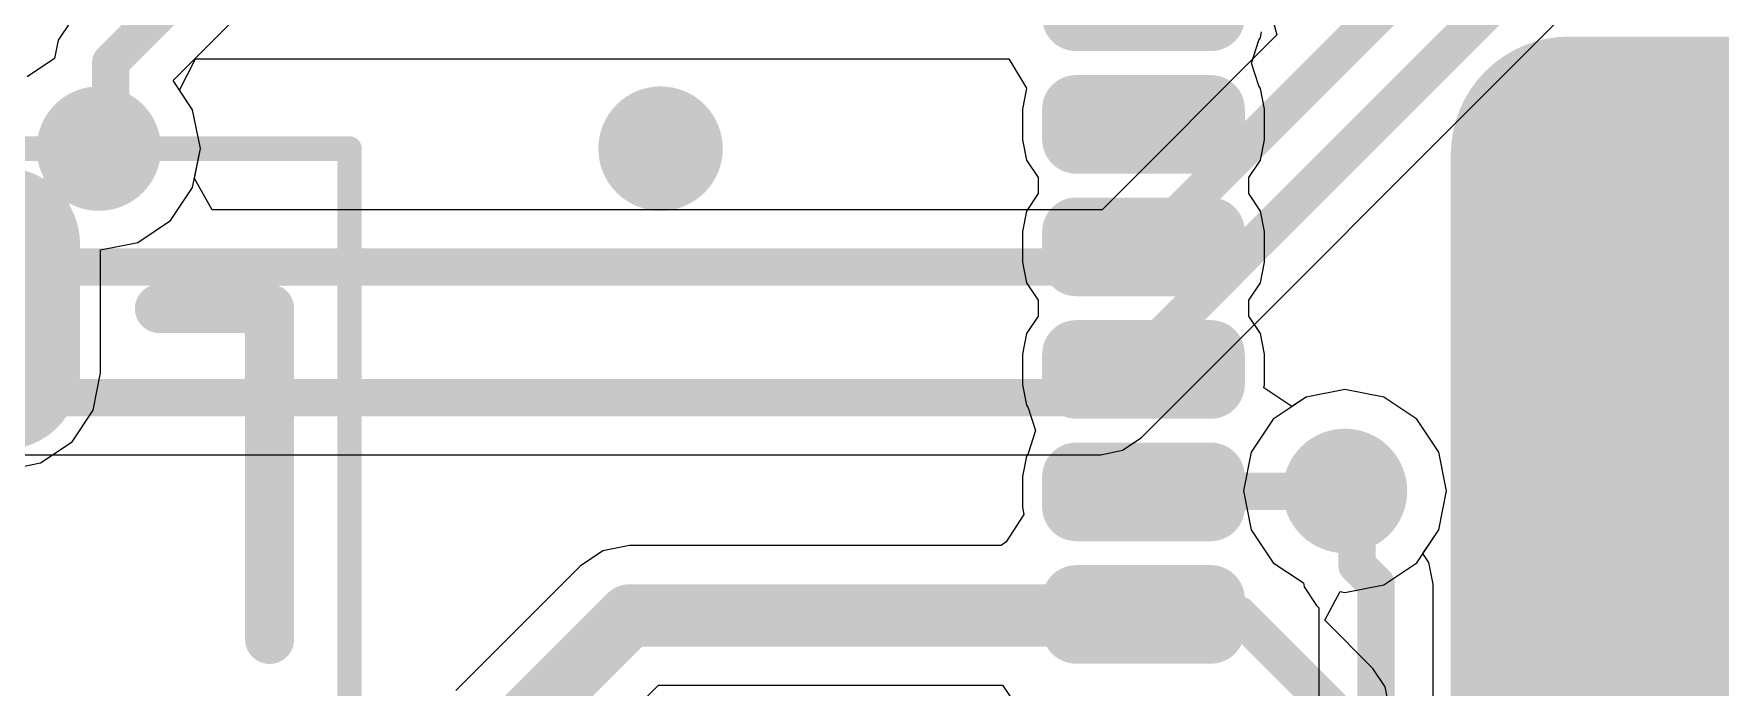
# Model space of a CAD drawing. Header units: millimetres. Extents: x -14 to 86, y -29 to 39.
# Drawn here: x 43.42 to 50.3, y 22.31 to 24.98 of the extents above; entities that cross this region are included whole.
import ezdxf

# ---------------------------------------------------------------- set-up
doc = ezdxf.new("R2010")
doc.units = ezdxf.units.MM
for name, color, linetype in [('BottomLayer', 5, 'Continuous'), ('Mechanical15', 56, 'Continuous'), ('MultiLayer', 9, 'Continuous'), ('TopLayer', 1, 'Continuous'), ('TopOverlay', 2, 'Continuous'), ('TopPaste', 8, 'Continuous'), ('TopSolder', 216, 'Continuous'), ('ViaHoleLayer', 16, 'Continuous')]:
    doc.layers.add(name, color=color, linetype=linetype)

# ---------------------------------------------------------------- blocks, each defined once
blk = doc.blocks.new('QFN_48_7X7_21')
at = {"layer": 'TopLayer'}
for points, const_width in [([(-1.8288, -1.6256, 1), (-1.4224, -1.6256, 1)], 0.4064), ([(-1.8437, -3.0875, 1), (-1.7812, -3.0875, 1)], 0.0625), ([(-1.7187, -3.0875, 1), (-1.6563, -3.0875, 1)], 0.0625), ([(-1.3437, -3.0875, 1), (-1.2812, -3.0875, 1)], 0.0625), ([(-1.2188, -3.0875, 1), (-1.1563, -3.0875, 1)], 0.0625), ([(-0.8437, -3.0875, 1), (-0.7813, -3.0875, 1)], 0.0625), ([(-0.7188, -3.0875, 1), (-0.6563, -3.0875, 1)], 0.0625), ([(-0.3437, -3.0875, 1), (-0.2812, -3.0875, 1)], 0.0625), ([(-0.2187, -3.0875, 1), (-0.1563, -3.0875, 1)], 0.0625), ([(0.1563, -3.0875, 1), (0.2187, -3.0875, 1)], 0.0625), ([(0.2812, -3.0875, 1), (0.3437, -3.0875, 1)], 0.0625), ([(-1.8437, -3.6375, 1), (-1.7812, -3.6375, 1)], 0.0625), ([(-1.7187, -3.6375, 1), (-1.6563, -3.6375, 1)], 0.0625), ([(-1.3437, -3.6375, 1), (-1.2812, -3.6375, 1)], 0.0625), ([(-1.2188, -3.6375, 1), (-1.1563, -3.6375, 1)], 0.0625), ([(-0.8437, -3.6375, 1), (-0.7813, -3.6375, 1)], 0.0625), ([(-0.7188, -3.6375, 1), (-0.6563, -3.6375, 1)], 0.0625), ([(-0.3437, -3.6375, 1), (-0.2812, -3.6375, 1)], 0.0625), ([(-0.2187, -3.6375, 1), (-0.1563, -3.6375, 1)], 0.0625), ([(0.1563, -3.6375, 1), (0.2187, -3.6375, 1)], 0.0625), ([(0.2812, -3.6375, 1), (0.3437, -3.6375, 1)], 0.0625)]:
    blk.add_lwpolyline(points, format="xyb", close=True, dxfattribs=dict(at, const_width=const_width))
for points in [[(-1.6256, -2.032), (1.6256, -2.032), (-1.6256, 2.032), (1.6256, 2.032)], [(-2.032, -1.6256), (2.032, -1.6256), (-2.032, 1.6256), (2.032, 1.6256)], [(-1.6875, -3.7), (-1.6875, -3.025), (-1.8125, -3.7), (-1.8125, -3.025)], [(-1.1875, -3.7), (-1.1875, -3.025), (-1.3125, -3.7), (-1.3125, -3.025)], [(-0.6875, -3.7), (-0.6875, -3.025), (-0.8125, -3.7), (-0.8125, -3.025)], [(-0.1875, -3.7), (-0.1875, -3.025), (-0.3125, -3.7), (-0.3125, -3.025)], [(0.3125, -3.7), (0.3125, -3.025), (0.1875, -3.7), (0.1875, -3.025)], [(-1.625, -3.6375), (-1.625, -3.0875), (-1.875, -3.6375), (-1.875, -3.0875)], [(-1.125, -3.6375), (-1.125, -3.0875), (-1.375, -3.6375), (-1.375, -3.0875)], [(-0.625, -3.6375), (-0.625, -3.0875), (-0.875, -3.6375), (-0.875, -3.0875)], [(-0.125, -3.6375), (-0.125, -3.0875), (-0.375, -3.6375), (-0.375, -3.0875)], [(0.375, -3.6375), (0.375, -3.0875), (0.125, -3.6375), (0.125, -3.0875)]]:
    blk.add_solid(points, dxfattribs=at)
at = {"layer": 'TopPaste'}
for points, const_width in [([(-1.8288, -1.6256, 1), (-1.4224, -1.6256, 1)], 0.4064), ([(-1.8437, -3.0875, 1), (-1.7812, -3.0875, 1)], 0.0625), ([(-1.7187, -3.0875, 1), (-1.6563, -3.0875, 1)], 0.0625), ([(-1.3437, -3.0875, 1), (-1.2812, -3.0875, 1)], 0.0625), ([(-1.2188, -3.0875, 1), (-1.1563, -3.0875, 1)], 0.0625), ([(-0.8437, -3.0875, 1), (-0.7813, -3.0875, 1)], 0.0625), ([(-0.7188, -3.0875, 1), (-0.6563, -3.0875, 1)], 0.0625), ([(-0.3437, -3.0875, 1), (-0.2812, -3.0875, 1)], 0.0625), ([(-0.2187, -3.0875, 1), (-0.1563, -3.0875, 1)], 0.0625), ([(0.1563, -3.0875, 1), (0.2187, -3.0875, 1)], 0.0625), ([(0.2812, -3.0875, 1), (0.3437, -3.0875, 1)], 0.0625), ([(-1.8437, -3.6375, 1), (-1.7812, -3.6375, 1)], 0.0625), ([(-1.7187, -3.6375, 1), (-1.6563, -3.6375, 1)], 0.0625), ([(-1.3437, -3.6375, 1), (-1.2812, -3.6375, 1)], 0.0625), ([(-1.2188, -3.6375, 1), (-1.1563, -3.6375, 1)], 0.0625), ([(-0.8437, -3.6375, 1), (-0.7813, -3.6375, 1)], 0.0625), ([(-0.7188, -3.6375, 1), (-0.6563, -3.6375, 1)], 0.0625), ([(-0.3437, -3.6375, 1), (-0.2812, -3.6375, 1)], 0.0625), ([(-0.2187, -3.6375, 1), (-0.1563, -3.6375, 1)], 0.0625), ([(0.1563, -3.6375, 1), (0.2187, -3.6375, 1)], 0.0625), ([(0.2812, -3.6375, 1), (0.3437, -3.6375, 1)], 0.0625)]:
    blk.add_lwpolyline(points, format="xyb", close=True, dxfattribs=dict(at, const_width=const_width))
for points in [[(-1.6256, -2.032), (1.6256, -2.032), (-1.6256, 2.032), (1.6256, 2.032)], [(-2.032, -1.6256), (2.032, -1.6256), (-2.032, 1.6256), (2.032, 1.6256)], [(-1.6875, -3.7), (-1.6875, -3.025), (-1.8125, -3.7), (-1.8125, -3.025)], [(-1.1875, -3.7), (-1.1875, -3.025), (-1.3125, -3.7), (-1.3125, -3.025)], [(-0.6875, -3.7), (-0.6875, -3.025), (-0.8125, -3.7), (-0.8125, -3.025)], [(-0.1875, -3.7), (-0.1875, -3.025), (-0.3125, -3.7), (-0.3125, -3.025)], [(0.3125, -3.7), (0.3125, -3.025), (0.1875, -3.7), (0.1875, -3.025)], [(-1.625, -3.6375), (-1.625, -3.0875), (-1.875, -3.6375), (-1.875, -3.0875)], [(-1.125, -3.6375), (-1.125, -3.0875), (-1.375, -3.6375), (-1.375, -3.0875)], [(-0.625, -3.6375), (-0.625, -3.0875), (-0.875, -3.6375), (-0.875, -3.0875)], [(-0.125, -3.6375), (-0.125, -3.0875), (-0.375, -3.6375), (-0.375, -3.0875)], [(0.375, -3.6375), (0.375, -3.0875), (0.125, -3.6375), (0.125, -3.0875)]]:
    blk.add_solid(points, dxfattribs=at)
at = {"layer": 'TopSolder'}
for points, const_width in [([(-1.8669, -1.6256, 1), (-1.3843, -1.6256, 1)], 0.4826), ([(-2.2569, -3.0875, 1), (-2.1182, -3.0875, 1)], 0.1387), ([(-1.8818, -3.0875, 1), (-1.7431, -3.0875, 1)], 0.1387), ([(-1.7568, -3.0875, 1), (-1.6182, -3.0875, 1)], 0.1387), ([(-1.3818, -3.0875, 1), (-1.2431, -3.0875, 1)], 0.1387), ([(-1.2569, -3.0875, 1), (-1.1182, -3.0875, 1)], 0.1387), ([(-0.8818, -3.0875, 1), (-0.7432, -3.0875, 1)], 0.1387), ([(-0.7569, -3.0875, 1), (-0.6182, -3.0875, 1)], 0.1387), ([(-0.3818, -3.0875, 1), (-0.2431, -3.0875, 1)], 0.1387), ([(-0.2568, -3.0875, 1), (-0.1182, -3.0875, 1)], 0.1387), ([(0.1182, -3.0875, 1), (0.2568, -3.0875, 1)], 0.1387), ([(0.2431, -3.0875, 1), (0.3818, -3.0875, 1)], 0.1387), ([(-2.2569, -3.6375, 1), (-2.1182, -3.6375, 1)], 0.1387), ([(-1.8818, -3.6375, 1), (-1.7431, -3.6375, 1)], 0.1387), ([(-1.7568, -3.6375, 1), (-1.6182, -3.6375, 1)], 0.1387), ([(-1.3818, -3.6375, 1), (-1.2431, -3.6375, 1)], 0.1387), ([(-1.2569, -3.6375, 1), (-1.1182, -3.6375, 1)], 0.1387), ([(-0.8818, -3.6375, 1), (-0.7432, -3.6375, 1)], 0.1387), ([(-0.7569, -3.6375, 1), (-0.6182, -3.6375, 1)], 0.1387), ([(-0.3818, -3.6375, 1), (-0.2431, -3.6375, 1)], 0.1387), ([(-0.2568, -3.6375, 1), (-0.1182, -3.6375, 1)], 0.1387), ([(0.1182, -3.6375, 1), (0.2568, -3.6375, 1)], 0.1387), ([(0.2431, -3.6375, 1), (0.3818, -3.6375, 1)], 0.1387)]:
    blk.add_lwpolyline(points, format="xyb", close=True, dxfattribs=dict(at, const_width=const_width))
for points in [[(-1.6256, -2.1082), (1.6256, -2.1082), (-1.6256, 2.1082), (1.6256, 2.1082)], [(-2.1082, -1.6256), (2.1082, -1.6256), (-2.1082, 1.6256), (2.1082, 1.6256)], [(-1.6875, -3.7762), (-1.6875, -2.9488), (-1.8125, -3.7762), (-1.8125, -2.9488)], [(-1.1875, -3.7762), (-1.1875, -2.9488), (-1.3125, -3.7762), (-1.3125, -2.9488)], [(-0.6875, -3.7762), (-0.6875, -2.9488), (-0.8125, -3.7762), (-0.8125, -2.9488)], [(-0.1875, -3.7762), (-0.1875, -2.9488), (-0.3125, -3.7762), (-0.3125, -2.9488)], [(0.3125, -3.7762), (0.3125, -2.9488), (0.1875, -3.7762), (0.1875, -2.9488)], [(-2.0488, -3.6375), (-2.0488, -3.0875), (-2.4512, -3.6375), (-2.4512, -3.0875)], [(-1.5488, -3.6375), (-1.5488, -3.0875), (-1.9512, -3.6375), (-1.9512, -3.0875)], [(-1.0488, -3.6375), (-1.0488, -3.0875), (-1.4512, -3.6375), (-1.4512, -3.0875)], [(-0.5488, -3.6375), (-0.5488, -3.0875), (-0.9512, -3.6375), (-0.9512, -3.0875)], [(-0.0488, -3.6375), (-0.0488, -3.0875), (-0.4512, -3.6375), (-0.4512, -3.0875)], [(0.4512, -3.6375), (0.4512, -3.0875), (0.0488, -3.6375), (0.0488, -3.0875)]]:
    blk.add_solid(points, dxfattribs=at)
blk = doc.blocks.new('SMT_TRIODE_NPN_22')
at = {"layer": 'Mechanical15', "const_width": 0.1}
for points in [[(-1.651, 1.778), (1.651, 1.778)], [(-1.651, -1.778), (-1.651, 1.778)], [(1.651, -1.778), (1.651, 1.778)], [(0, -0.254), (0, 0.254)], [(-0.254, 0), (0.254, 0)], [(-1.651, -1.778), (1.651, -1.778)]]:
    blk.add_lwpolyline(points, dxfattribs=at)
at = {"layer": 'Mechanical15', "const_width": 0.05}
for points in [[(-1.676, 1.778, 1), (-1.626, 1.778, 1)], [(-1.676, 1.778, 1), (-1.626, 1.778, 1)], [(1.626, 1.778, 1), (1.676, 1.778, 1)], [(1.626, 1.778, 1), (1.676, 1.778, 1)], [(-0.025, 0.254, 1), (0.025, 0.254, 1)], [(-0.279, 0, 1), (-0.229, 0, 1)], [(0.229, 0, 1), (0.279, 0, 1)], [(-0.025, -0.254, 1), (0.025, -0.254, 1)], [(-1.676, -1.778, 1), (-1.626, -1.778, 1)], [(-1.676, -1.778, 1), (-1.626, -1.778, 1)], [(1.626, -1.778, 1), (1.676, -1.778, 1)], [(1.626, -1.778, 1), (1.676, -1.778, 1)]]:
    blk.add_lwpolyline(points, format="xyb", close=True, dxfattribs=at)
at = {"layer": 'TopLayer', "const_width": 0.2375}
for points in [[(-0.3563, 1.3875, 1), (-0.1188, 1.3875, 1)], [(0.1188, 1.3875, 1), (0.3563, 1.3875, 1)], [(-0.3563, 0.8625, 1), (-0.1188, 0.8625, 1)], [(0.1188, 0.8625, 1), (0.3563, 0.8625, 1)], [(-1.3063, -0.8625, 1), (-1.0688, -0.8625, 1)], [(-0.8313, -0.8625, 1), (-0.5938, -0.8625, 1)], [(0.5938, -0.8625, 1), (0.8313, -0.8625, 1)], [(1.0688, -0.8625, 1), (1.3063, -0.8625, 1)], [(-1.3063, -1.3875, 1), (-1.0688, -1.3875, 1)], [(-0.8313, -1.3875, 1), (-0.5938, -1.3875, 1)], [(0.5938, -1.3875, 1), (0.8313, -1.3875, 1)], [(1.0688, -1.3875, 1), (1.3063, -1.3875, 1)]]:
    blk.add_lwpolyline(points, format="xyb", close=True, dxfattribs=at)
at = {"layer": 'TopLayer'}
for points in [[(-0.2375, 0.625), (0.2375, 0.625), (-0.2375, 1.625), (0.2375, 1.625)], [(-0.475, 0.8625), (0.475, 0.8625), (-0.475, 1.3875), (0.475, 1.3875)], [(-1.1875, -1.625), (-0.7125, -1.625), (-1.1875, -0.625), (-0.7125, -0.625)], [(0.7125, -1.625), (1.1875, -1.625), (0.7125, -0.625), (1.1875, -0.625)], [(-1.425, -1.3875), (-0.475, -1.3875), (-1.425, -0.8625), (-0.475, -0.8625)], [(0.475, -1.3875), (1.425, -1.3875), (0.475, -0.8625), (1.425, -0.8625)]]:
    blk.add_solid(points, dxfattribs=at)
at = {"layer": 'TopOverlay', "const_width": 0.2}
for points in [[(-1.3284, 1.125), (-0.875, 1.125)], [(-1.325, -0.225), (-1.325, 1.125)], [(0.875, 1.125), (1.325, 1.125)], [(1.325, -0.225), (1.325, 1.125)]]:
    blk.add_lwpolyline(points, dxfattribs=at)
at = {"layer": 'TopOverlay', "const_width": 0.1}
for points in [[(-1.3784, 1.125, 1), (-1.2784, 1.125, 1)], [(-1.375, 1.125, 1), (-1.275, 1.125, 1)], [(-0.925, 1.125, 1), (-0.825, 1.125, 1)], [(0.825, 1.125, 1), (0.925, 1.125, 1)], [(1.275, 1.125, 1), (1.375, 1.125, 1)], [(1.275, 1.125, 1), (1.375, 1.125, 1)], [(-1.375, -0.225, 1), (-1.275, -0.225, 1)], [(1.275, -0.225, 1), (1.375, -0.225, 1)]]:
    blk.add_lwpolyline(points, format="xyb", close=True, dxfattribs=at)
at = {"layer": 'TopPaste', "const_width": 0.2375}
for points in [[(-0.3563, 1.3875, 1), (-0.1188, 1.3875, 1)], [(0.1188, 1.3875, 1), (0.3563, 1.3875, 1)], [(-0.3563, 0.8625, 1), (-0.1188, 0.8625, 1)], [(0.1188, 0.8625, 1), (0.3563, 0.8625, 1)], [(-1.3063, -0.8625, 1), (-1.0688, -0.8625, 1)], [(-0.8313, -0.8625, 1), (-0.5938, -0.8625, 1)], [(0.5938, -0.8625, 1), (0.8313, -0.8625, 1)], [(1.0688, -0.8625, 1), (1.3063, -0.8625, 1)], [(-1.3063, -1.3875, 1), (-1.0688, -1.3875, 1)], [(-0.8313, -1.3875, 1), (-0.5938, -1.3875, 1)], [(0.5938, -1.3875, 1), (0.8313, -1.3875, 1)], [(1.0688, -1.3875, 1), (1.3063, -1.3875, 1)]]:
    blk.add_lwpolyline(points, format="xyb", close=True, dxfattribs=at)
at = {"layer": 'TopPaste'}
for points in [[(-0.2375, 0.625), (0.2375, 0.625), (-0.2375, 1.625), (0.2375, 1.625)], [(-0.475, 0.8625), (0.475, 0.8625), (-0.475, 1.3875), (0.475, 1.3875)], [(-1.1875, -1.625), (-0.7125, -1.625), (-1.1875, -0.625), (-0.7125, -0.625)], [(0.7125, -1.625), (1.1875, -1.625), (0.7125, -0.625), (1.1875, -0.625)], [(-1.425, -1.3875), (-0.475, -1.3875), (-1.425, -0.8625), (-0.475, -0.8625)], [(0.475, -1.3875), (1.425, -1.3875), (0.475, -0.8625), (1.425, -0.8625)]]:
    blk.add_solid(points, dxfattribs=at)
at = {"layer": 'TopSolder', "const_width": 0.3137}
for points in [[(-0.3944, 1.3875, 1), (-0.0807, 1.3875, 1)], [(0.0807, 1.3875, 1), (0.3944, 1.3875, 1)], [(-0.3944, 0.8625, 1), (-0.0807, 0.8625, 1)], [(0.0807, 0.8625, 1), (0.3944, 0.8625, 1)], [(-1.3444, -0.8625, 1), (-1.0307, -0.8625, 1)], [(-0.8694, -0.8625, 1), (-0.5557, -0.8625, 1)], [(0.5557, -0.8625, 1), (0.8694, -0.8625, 1)], [(1.0307, -0.8625, 1), (1.3444, -0.8625, 1)], [(-1.3444, -1.3875, 1), (-1.0307, -1.3875, 1)], [(-0.8694, -1.3875, 1), (-0.5557, -1.3875, 1)], [(0.5557, -1.3875, 1), (0.8694, -1.3875, 1)], [(1.0307, -1.3875, 1), (1.3444, -1.3875, 1)]]:
    blk.add_lwpolyline(points, format="xyb", close=True, dxfattribs=at)
at = {"layer": 'TopSolder'}
for points in [[(-0.2375, 0.5488), (0.2375, 0.5488), (-0.2375, 1.7012), (0.2375, 1.7012)], [(-0.5512, 0.8625), (0.5512, 0.8625), (-0.5512, 1.3875), (0.5512, 1.3875)], [(-1.1875, -1.7012), (-0.7125, -1.7012), (-1.1875, -0.5488), (-0.7125, -0.5488)], [(0.7125, -1.7012), (1.1875, -1.7012), (0.7125, -0.5488), (1.1875, -0.5488)], [(-1.5012, -1.3875), (-0.3988, -1.3875), (-1.5012, -0.8625), (-0.3988, -0.8625)], [(0.3988, -1.3875), (1.5012, -1.3875), (0.3988, -0.8625), (1.5012, -0.8625)]]:
    blk.add_solid(points, dxfattribs=at)

msp = doc.modelspace()

# ---------------------------------------------------------------- linework, layer by layer
at = {"layer": 'BottomLayer'}
for p, q in [((43.9841, 24.7889), (46.9295, 27.7342)), ((48.4519, 25.1162), (48.4899, 24.9747)), ((43.5648, 25.0288), (43.5143, 24.9532)), ((47.9358, 23.3302), (49.6238, 25.0183)), ((43.5143, 24.9532), (43.4994, 24.8784)), ((48.4899, 24.9747), (47.7768, 24.2615)), ((43.4994, 24.8784), (43.388, 24.804)), ((44.0638, 24.6696), (43.9841, 24.7889)), ((44.0954, 24.511), (44.0638, 24.6696)), ((44.071, 24.3885), (44.0954, 24.511)), ((44.1442, 24.2615), (44.071, 24.3885)), ((47.7768, 24.2615), (44.1442, 24.2615)), ((48.6094, 23.4968), (48.475, 23.407)), ((48.768, 23.5284), (48.6094, 23.4968)), ((48.9266, 23.4968), (48.768, 23.5284)), ((49.061, 23.407), (48.9266, 23.4968)), ((48.475, 23.407), (48.3852, 23.2726)), ((49.1508, 23.2726), (49.061, 23.407)), ((47.7709, 23.2619), (47.8601, 23.2797)), ((47.8601, 23.2797), (47.9358, 23.3302)), ((48.3852, 23.2726), (48.3536, 23.114)), ((49.1824, 23.114), (49.1508, 23.2726)), ((39.7187, 23.2619), (47.7709, 23.2619)), ((48.3536, 23.114), (48.3852, 22.9554)), ((49.1508, 22.9554), (49.1824, 23.114)), ((48.3852, 22.9554), (48.475, 22.821)), ((49.0861, 22.8585), (49.1508, 22.9554)), ((49.1103, 22.8222), (49.0861, 22.8585)), ((48.475, 22.821), (48.598, 22.7388)), ((49.1281, 22.733), (49.1103, 22.8222)), ((48.598, 22.7388), (48.6013, 22.7222)), ((48.6013, 22.7222), (48.6518, 22.6466)), ((49.1281, 13.335), (49.1281, 22.733)), ((48.6518, 22.6466), (48.6619, 22.6365)), ((48.6619, 22.6365), (48.6619, 13.4315))]:
    msp.add_line(p, q, dxfattribs=at)
at = {"layer": 'BottomLayer', "const_width": 0.1524}
for points in [[(43.7296, 24.864), (47.6946, 28.829)], [(47.7709, 23.495), (49.6759, 25.4)], [(47.8733, 24.0284), (49.149, 25.3041)], [(43.7296, 24.5596), (43.7296, 24.864)], [(43.681, 24.511), (43.7296, 24.5596)], [(31.9786, 24.0284), (47.8733, 24.0284)], [(31.877, 23.495), (47.7709, 23.495)], [(48.768, 23.114), (48.8166, 23.0654)], [(48.8166, 22.8114), (48.8166, 23.0654)], [(48.8166, 22.8114), (48.895, 22.733)], [(48.895, 13.335), (48.895, 22.733)]]:
    msp.add_lwpolyline(points, dxfattribs=at)
at = {"layer": 'BottomLayer'}
for points, const_width in [([(43.6915, 24.864, 1), (43.7677, 24.864, 1)], 0.0762), ([(43.6915, 24.864, 1), (43.7677, 24.864, 1)], 0.0762), ([(43.554, 24.511, 1), (43.808, 24.511, 1)], 0.254), ([(45.847, 24.511, 1), (46.101, 24.511, 1)], 0.254), ([(43.6429, 24.511, 1), (43.7191, 24.511, 1)], 0.0762), ([(43.6915, 24.5596, 1), (43.7677, 24.5596, 1)], 0.0762), ([(43.6915, 24.5596, 1), (43.7677, 24.5596, 1)], 0.0762), ([(49.911, 24.003, 1), (50.165, 24.003, 1)], 0.254), ([(47.8352, 24.0284, 1), (47.9114, 24.0284, 1)], 0.0762), ([(47.8352, 24.0284, 1), (47.9114, 24.0284, 1)], 0.0762), ([(47.7328, 23.495, 1), (47.809, 23.495, 1)], 0.0762), ([(47.7328, 23.495, 1), (47.809, 23.495, 1)], 0.0762), ([(48.641, 23.114, 1), (48.895, 23.114, 1)], 0.254), ([(48.7299, 23.114, 1), (48.8061, 23.114, 1)], 0.0762), ([(48.7785, 23.0654, 1), (48.8547, 23.0654, 1)], 0.0762), ([(48.7785, 23.0654, 1), (48.8547, 23.0654, 1)], 0.0762), ([(49.911, 22.86, 1), (50.165, 22.86, 1)], 0.254), ([(48.7785, 22.8114, 1), (48.8547, 22.8114, 1)], 0.0762), ([(48.7785, 22.8114, 1), (48.8547, 22.8114, 1)], 0.0762), ([(48.8569, 22.733, 1), (48.9331, 22.733, 1)], 0.0762), ([(48.8569, 22.733, 1), (48.9331, 22.733, 1)], 0.0762)]:
    msp.add_lwpolyline(points, format="xyb", close=True, dxfattribs=dict(at, const_width=const_width))
at = {"layer": 'MultiLayer', "const_width": 0.254}
for points in [[(43.554, 24.511, 1), (43.808, 24.511, 1)], [(45.847, 24.511, 1), (46.101, 24.511, 1)], [(49.911, 24.003, 1), (50.165, 24.003, 1)], [(48.641, 23.114, 1), (48.895, 23.114, 1)], [(49.911, 22.86, 1), (50.165, 22.86, 1)]]:
    msp.add_lwpolyline(points, format="xyb", close=True, dxfattribs=at)
at = {"layer": 'TopLayer'}
for p, q in [((48.3859, 24.86), (48.4159, 24.9531)), ((48.4159, 24.9531), (48.4229, 24.9637)), ((48.4229, 24.9637), (48.4276, 24.9871)), ((44.0101, 24.7499), (44.0761, 24.8769)), ((44.0761, 24.8769), (47.3959, 24.8769)), ((47.3959, 24.8769), (47.4672, 24.7579)), ((48.4159, 24.7669), (48.3859, 24.86)), ((44.0638, 24.6696), (44.0101, 24.7499)), ((47.4668, 24.7499), (47.4514, 24.6725)), ((47.4672, 24.7579), (47.4668, 24.7499)), ((48.4229, 24.7563), (48.4159, 24.7669)), ((48.4396, 24.6725), (48.4229, 24.7563)), ((44.0954, 24.511), (44.0638, 24.6696)), ((47.4514, 24.6725), (47.4514, 24.5475)), ((48.4396, 24.5475), (48.4396, 24.6725)), ((44.0638, 24.3524), (44.0954, 24.511)), ((47.4514, 24.5475), (47.4681, 24.4636)), ((48.4229, 24.4636), (48.4396, 24.5475)), ((47.4681, 24.4636), (47.5156, 24.3926)), ((48.3754, 24.3926), (48.4229, 24.4636)), ((47.5156, 24.3926), (47.5156, 24.3274)), ((48.3754, 24.3274), (48.3754, 24.3926)), ((43.974, 24.218), (44.0638, 24.3524)), ((47.5156, 24.3274), (47.4681, 24.2563)), ((48.4229, 24.2563), (48.3754, 24.3274)), ((47.4681, 24.2563), (47.4514, 24.1725)), ((48.4396, 24.1725), (48.4229, 24.2563)), ((43.8396, 24.1282), (43.974, 24.218)), ((47.4514, 24.1725), (47.4514, 24.0475)), ((48.4396, 24.0475), (48.4396, 24.1725)), ((43.688, 24.098), (43.8396, 24.1282)), ((43.688, 23.5955), (43.688, 24.098)), ((47.4514, 24.0475), (47.4681, 23.9637)), ((48.4229, 23.9637), (48.4396, 24.0475)), ((47.4681, 23.9637), (47.5156, 23.8926)), ((48.3754, 23.8926), (48.4229, 23.9637)), ((47.5156, 23.8926), (47.5156, 23.8274)), ((48.3754, 23.8274), (48.3754, 23.8926)), ((47.5156, 23.8274), (47.4681, 23.7564)), ((48.4229, 23.7564), (48.3754, 23.8274)), ((47.4681, 23.7564), (47.4514, 23.6725)), ((48.4396, 23.6725), (48.4229, 23.7564)), ((47.4514, 23.6725), (47.4514, 23.5475)), ((48.4396, 23.5475), (48.4396, 23.6725)), ((43.6578, 23.4434), (43.688, 23.5955)), ((47.4514, 23.5475), (47.4681, 23.4637)), ((48.437, 23.5343), (48.4396, 23.5475)), ((48.5513, 23.458), (48.437, 23.5343)), ((48.6094, 23.4968), (48.5513, 23.458)), ((48.768, 23.5284), (48.6094, 23.4968)), ((48.9266, 23.4968), (48.768, 23.5284)), ((49.061, 23.407), (48.9266, 23.4968)), ((43.5716, 23.3144), (43.6578, 23.4434)), ((47.4681, 23.4637), (47.4751, 23.4531)), ((47.4751, 23.4531), (47.5051, 23.36)), ((47.5051, 23.36), (47.4751, 23.2669)), ((49.1508, 23.2726), (49.061, 23.407)), ((43.4426, 23.2282), (43.5716, 23.3144)), ((49.1824, 23.114), (49.1508, 23.2726)), ((43.2905, 23.198), (43.4426, 23.2282)), ((47.4681, 23.2563), (47.4514, 23.1725)), ((47.4751, 23.2669), (47.4681, 23.2563)), ((47.4514, 23.1725), (47.4514, 23.0475)), ((49.1508, 22.9554), (49.1824, 23.114)), ((47.4573, 23.0179), (47.3851, 22.9056)), ((47.4514, 23.0475), (47.4573, 23.0179)), ((49.061, 22.821), (49.1508, 22.9554)), ((45.738, 22.8692), (45.6456, 22.8074)), ((45.847, 22.8909), (45.738, 22.8692)), ((47.364, 22.8909), (45.847, 22.8909)), ((45.847, 22.8909), (45.847, 22.8909)), ((47.3851, 22.9056), (47.364, 22.8909)), ((45.6456, 22.8074), (45.1376, 22.2994)), ((45.6456, 22.8074), (45.6456, 22.8074)), ((48.9266, 22.7312), (49.061, 22.821)), ((48.768, 22.6996), (48.9266, 22.7312)), ((48.6852, 22.5866), (48.7478, 22.7037)), ((48.7478, 22.7037), (48.768, 22.6996)), ((48.882, 22.3898), (48.6852, 22.5866)), ((48.9325, 22.3142), (48.882, 22.3898)), ((45.6239, 21.98), (45.965, 22.3211)), ((45.965, 22.3211), (47.3702, 22.3211)), ((47.3702, 22.3211), (47.4557, 22.1941)), ((48.9503, 22.225), (48.9325, 22.3142))]:
    msp.add_line(p, q, dxfattribs=at)
for points, const_width in [([(43.554, 24.511, 1), (43.808, 24.511, 1)], 0.254), ([(45.847, 24.511, 1), (46.101, 24.511, 1)], 0.254), ([(43.6429, 24.511, 1), (43.7191, 24.511, 1)], 0.0762), ([(49.911, 24.003, 1), (50.165, 24.003, 1)], 0.254), ([(48.641, 23.114, 1), (48.895, 23.114, 1)], 0.254), ([(47.9074, 23.11, 1), (47.9836, 23.11, 1)], 0.0762), ([(47.9094, 23.112, 1), (47.9856, 23.112, 1)], 0.0762), ([(47.9094, 23.112, 1), (47.9856, 23.112, 1)], 0.0762), ([(48.7279, 23.112, 1), (48.8041, 23.112, 1)], 0.0762), ([(48.7279, 23.112, 1), (48.8041, 23.112, 1)], 0.0762), ([(48.7299, 23.114, 1), (48.8061, 23.114, 1)], 0.0762), ([(49.911, 22.86, 1), (50.165, 22.86, 1)], 0.254), ([(45.7835, 22.606, 1), (45.9105, 22.606, 1)], 0.127), ([(45.7835, 22.606, 1), (45.9105, 22.606, 1)], 0.127), ([(47.878, 22.606, 1), (48.005, 22.606, 1)], 0.127), ([(47.878, 22.606, 1), (48.005, 22.606, 1)], 0.127), ([(47.882, 22.61, 1), (48.009, 22.61, 1)], 0.127), ([(47.9074, 22.61, 1), (47.9836, 22.61, 1)], 0.0762), ([(48.2941, 22.61, 1), (48.3703, 22.61, 1)], 0.0762), ([(48.2941, 22.61, 1), (48.3703, 22.61, 1)], 0.0762)]:
    msp.add_lwpolyline(points, format="xyb", close=True, dxfattribs=dict(at, const_width=const_width))
for points, const_width in [([(43.053, 23.883), (43.681, 24.511)], 0.1524), ([(47.9455, 23.11), (47.9475, 23.112)], 0.1524), ([(47.9475, 23.112), (48.766, 23.112)], 0.1524), ([(48.766, 23.112), (48.768, 23.114)], 0.1524), ([(45.339, 22.098), (45.847, 22.606)], 0.254), ([(45.847, 22.606), (47.9415, 22.606)], 0.254), ([(47.9415, 22.606), (47.9455, 22.61)], 0.254), ([(47.9455, 22.61), (48.3322, 22.61)], 0.1524), ([(48.3322, 22.61), (48.7172, 22.225)], 0.1524)]:
    msp.add_lwpolyline(points, dxfattribs=dict(at, const_width=const_width))
at = {"layer": 'ViaHoleLayer', "const_width": 0.127}
for points in [[(43.6175, 24.511, 1), (43.7445, 24.511, 1)], [(45.9105, 24.511, 1), (46.0375, 24.511, 1)], [(49.9745, 24.003, 1), (50.1015, 24.003, 1)], [(48.7045, 23.114, 1), (48.8315, 23.114, 1)], [(49.9745, 22.86, 1), (50.1015, 22.86, 1)]]:
    msp.add_lwpolyline(points, format="xyb", close=True, dxfattribs=at)

# ---------------------------------------------------------------- block references
at = {"rotation": 270}
msp.add_blockref('QFN_48_7X7_21', (51.308, 22.86), dxfattribs=at)
msp.add_blockref('SMT_TRIODE_NPN_22', (43.053, 22.733))

doc.saveas('drawing.dxf')
